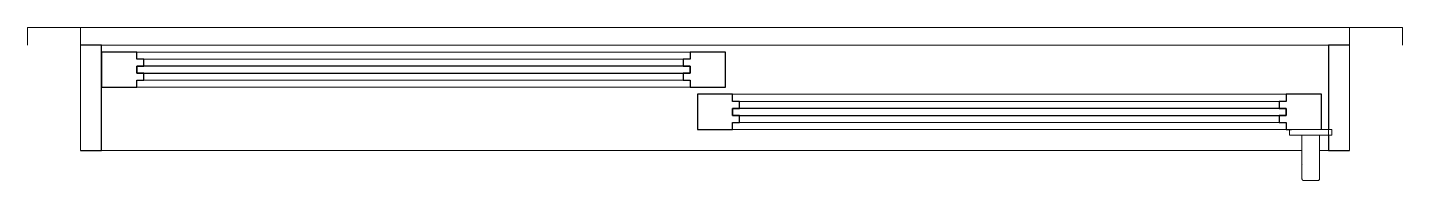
# Model space of a CAD drawing. Header units: centimetres. Extents: x 478 to 673, y 291 to 313.
import ezdxf

# ---------------------------------------------------------------- set-up
doc = ezdxf.new("R2010")
doc.units = ezdxf.units.CM
doc.layers.add('A-GENM', color=13, linetype='Continuous', lineweight=9)
doc.layers.add('A-GLAZ', color=151, linetype='Continuous', lineweight=9)

# ---------------------------------------------------------------- blocks, each defined once
blk = doc.blocks.new('Janela 2FL Correr - Janela 2FLs 1_80 x 1_20-646655-Planta Baixa')
at = {"layer": 'A-GENM'}
for p, q in [((81.5, -4.5), (81.5, -5.3)), ((81.75, -4.5), (81.5, -4.5)), ((81.5, -4.5), (81.75, -4.5)), ((81.75, -5.3), (81.5, -5.3)), ((81.5, -5.3), (81.75, -5.3)), ((81.75, -4.5), (87.25, -4.5)), ((87.25, -5.3), (81.75, -5.3)), ((83.25, -5.3), (83.25, -11.5)), ((85.75, -11.5), (85.75, -5.3)), ((87.25, -4.5), (87.5, -4.5)), ((87.5, -4.5), (87.25, -4.5)), ((87.25, -5.3), (87.5, -5.3)), ((87.5, -5.3), (87.25, -5.3)), ((87.5, -5.3), (87.5, -4.5)), ((83.25, -9.5), (83.25, -11.5)), ((85.75, -11.5), (85.75, -9.5)), ((83.5, -11.75), (85.5, -11.75))]:
    blk.add_line(p, q, dxfattribs=at)
for points in [[(83.26, -9.44), (83.25, -9.46), (83.25, -9.48), (83.25, -9.5)], [(85.75, -9.5), (85.75, -9.48), (85.75, -9.46), (85.74, -9.44)]]:
    blk.add_open_spline(points, degree=3, dxfattribs=at)
for points, knots in [([(83.25, -11.5), (83.25, -11.52), (83.25, -11.55), (83.27, -11.6), (83.28, -11.62), (83.29, -11.64), (83.3, -11.66), (83.32, -11.67), (83.34, -11.69), (83.35, -11.7), (83.37, -11.72), (83.4, -11.73), (83.45, -11.75), (83.48, -11.75), (83.5, -11.75)], [0, 0, 0, 0, 0.166667, 0.25, 0.333333, 0.375, 0.416667, 0.5, 0.541667, 0.583333, 0.666667, 0.75, 0.833333, 1, 1, 1, 1]), ([(85.5, -11.75), (85.52, -11.75), (85.55, -11.75), (85.6, -11.73), (85.63, -11.72), (85.65, -11.7), (85.66, -11.69), (85.68, -11.67), (85.7, -11.65), (85.71, -11.63), (85.72, -11.61), (85.73, -11.59), (85.75, -11.55), (85.75, -11.52), (85.75, -11.5)], [0, 0, 0, 0, 0.166667, 0.25, 0.333333, 0.416667, 0.458333, 0.5, 0.583333, 0.666667, 0.708333, 0.75, 0.833333, 1, 1, 1, 1])]:
    blk.add_open_spline(points, degree=3, knots=knots, dxfattribs=at)
at = {"layer": 'A-GLAZ'}
for p, q in [((-90, 10), (-97.5, 10)), ((-97.5, 10), (-97.5, 7.5)), ((-90, 7.5), (-90, 10)), ((-90, 10), (90, 10)), ((97.5, 10), (90, 10)), ((90, 10), (90, 7.5)), ((97.5, 7.5), (97.5, 10)), ((-90, 7.5), (-90, -7.5)), ((-87, -7.5), (-87, 7.5)), ((-87, 7.5), (87, 7.5)), ((1.5, 6.5), (-87, 6.5)), ((-82, 5.5), (-82, 6.5)), ((-3.5, 6.5), (-82, 6.5)), ((-3.5, 6.5), (-3.5, 5.5)), ((1.5, 1.5), (1.5, 6.5)), ((87, 7.5), (87, -7.5)), ((90, -7.5), (90, 7.5)), ((-3.5, 5.5), (-82, 5.5)), ((-82, 4.5), (-82, 3.5)), ((-3.5, 4.5), (-82, 4.5)), ((-81, 4.5), (-81, 5.5)), ((-4.5, 5.5), (-81, 5.5)), ((-4.5, 5.5), (-4.5, 4.5)), ((-3.5, 3.5), (-3.5, 4.5)), ((-82, 3.5), (-3.5, 3.5)), ((-82, 1.5), (-82, 2.5)), ((-82, 2.5), (-3.5, 2.5)), ((-81, 2.5), (-81, 3.5)), ((-81, 2.5), (-4.5, 2.5)), ((-4.5, 3.5), (-4.5, 2.5)), ((-3.5, 2.5), (-3.5, 1.5)), ((-87, 1.5), (1.5, 1.5)), ((-82, 1.5), (-3.5, 1.5)), ((86, 0.5), (-2.5, 0.5)), ((-2.5, 0.5), (-2.5, -4.5)), ((2.5, -0.5), (2.5, 0.5)), ((81, 0.5), (2.5, 0.5)), ((81, 0.5), (81, -0.5)), ((86, -4.5), (86, 0.5)), ((81, -0.5), (2.5, -0.5)), ((81, -1.5), (2.5, -1.5)), ((2.5, -1.5), (2.5, -2.5)), ((3.5, -1.5), (3.5, -0.5)), ((80, -0.5), (3.5, -0.5)), ((80, -0.5), (80, -1.5)), ((81, -2.5), (81, -1.5)), ((2.5, -2.5), (81, -2.5)), ((2.5, -3.5), (81, -3.5)), ((2.5, -4.5), (2.5, -3.5)), ((3.5, -3.5), (3.5, -2.5)), ((3.5, -3.5), (80, -3.5)), ((80, -2.5), (80, -3.5)), ((81, -3.5), (81, -4.5)), ((-2.5, -4.5), (86, -4.5)), ((2.5, -4.5), (81, -4.5)), ((83.28, -7.5), (-87, -7.5)), ((87, -7.5), (85.72, -7.5))]:
    blk.add_line(p, q, dxfattribs=at)
at = {"layer": 'A-GLAZ', "lineweight": 25}
for p, q in [((-87, 7.5), (-90, 7.5)), ((-87, -7.5), (-87, 7.5)), ((-82, 6.5), (-87, 6.5)), ((-87, 6.5), (-87, 1.5)), ((-82, 5.5), (-82, 6.5)), ((-3.5, 6.5), (-3.5, 5.5)), ((1.5, 6.5), (-3.5, 6.5)), ((1.5, 1.5), (1.5, 6.5)), ((90, 7.5), (87, 7.5)), ((87, 7.5), (87, -4.5)), ((-81, 5.5), (-82, 5.5)), ((-3.5, 4.5), (-82, 4.5)), ((-82, 4.5), (-82, 3.5)), ((-82, 3.5), (-82, 4.5)), ((-82, 4.5), (-81, 4.5)), ((-81, 4.5), (-81, 5.5)), ((-3.5, 5.5), (-4.5, 5.5)), ((-4.5, 5.5), (-4.5, 4.5)), ((-4.5, 4.5), (-3.5, 4.5)), ((-3.5, 3.5), (-3.5, 4.5)), ((-3.5, 4.5), (-3.5, 3.5)), ((-82, 3.5), (-3.5, 3.5)), ((-81, 3.5), (-82, 3.5)), ((-82, 1.5), (-82, 2.5)), ((-82, 2.5), (-81, 2.5)), ((-81, 2.5), (-81, 3.5)), ((-3.5, 3.5), (-4.5, 3.5)), ((-4.5, 3.5), (-4.5, 2.5)), ((-4.5, 2.5), (-3.5, 2.5)), ((-3.5, 2.5), (-3.5, 1.5)), ((-87, 1.5), (-82, 1.5)), ((-3.5, 1.5), (1.5, 1.5)), ((2.5, 0.5), (-2.5, 0.5)), ((-2.5, 0.5), (-2.5, -4.5)), ((2.5, -0.5), (2.5, 0.5)), ((81, 0.5), (81, -0.5)), ((86, 0.5), (81, 0.5)), ((86, -4.5), (86, 0.5)), ((3.5, -0.5), (2.5, -0.5)), ((81, -1.5), (2.5, -1.5)), ((2.5, -1.5), (2.5, -2.5)), ((2.5, -2.5), (2.5, -1.5)), ((2.5, -1.5), (3.5, -1.5)), ((3.5, -1.5), (3.5, -0.5)), ((81, -0.5), (80, -0.5)), ((80, -0.5), (80, -1.5)), ((80, -1.5), (81, -1.5)), ((81, -2.5), (81, -1.5)), ((81, -1.5), (81, -2.5)), ((2.5, -2.5), (81, -2.5)), ((3.5, -2.5), (2.5, -2.5)), ((2.5, -4.5), (2.5, -3.5)), ((2.5, -3.5), (3.5, -3.5)), ((3.5, -3.5), (3.5, -2.5)), ((81, -2.5), (80, -2.5)), ((80, -2.5), (80, -3.5)), ((80, -3.5), (81, -3.5)), ((81, -3.5), (81, -4.5)), ((-2.5, -4.5), (2.5, -4.5)), ((81, -4.5), (81.75, -4.5)), ((87, -5.3), (87, -7.5)), ((-90, -7.5), (-87, -7.5)), ((87, -7.5), (90, -7.5))]:
    blk.add_line(p, q, dxfattribs=at)

msp = doc.modelspace()

# ---------------------------------------------------------------- block references
at = {"layer": 'A-GLAZ'}
msp.add_blockref('Janela 2FL Correr - Janela 2FLs 1_80 x 1_20-646655-Planta Baixa', (575.36, 303.02), dxfattribs=at)

doc.saveas('drawing.dxf')
